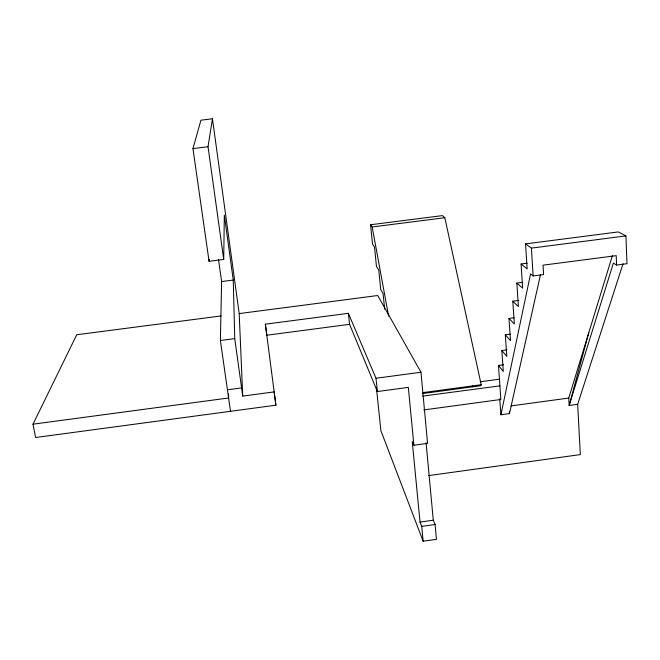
<?xml version="1.0" encoding="UTF-8"?>
<svg xmlns="http://www.w3.org/2000/svg" width="660" height="660" viewBox="0 0 660 660"><rect width="100%" height="100%" fill="white"/><g stroke="black" fill="none" stroke-linecap="round" stroke-linejoin="round"><path stroke-width="0.99" d="M242.74 396.099L239.192 313.582L212.462 118.783L200.937 120.186L192.951 148.599L209.063 261.319L223.715 259.446L224.326 215.094L233.261 280.063L234.737 338.621L242.74 396.099L274.156 391.891L275.897 405.19L35.599 437.514L33 424.182L76.733 334.76L221.1 315.942M230.505 411.296L220.382 340.51L221.611 281.564L218.468 259.231M209.063 261.319L209.22 259.289M223.715 259.446L208.024 146.743L212.462 118.783M540.515 274.527L509.462 413.589L500.915 414.76L530.582 273.875L533.14 275.946L543.601 274.576L543.04 265.171L616.217 255.659L616.605 265.064L627 263.703L625.919 235.909L618.288 231.932L525.55 243.886L527.15 268.867L521.078 263.992L522.654 288.197L516.83 283.074L521.895 282.414M588.753 332.797L569.159 405.463L577.665 404.299L623.048 263.703M616.605 265.064L613.371 263.092L569.159 405.463L568.755 398.062L612.381 255.717M472.246 386.875L472.577 385.91M384.648 309.21L383.08 293.56L380.737 289.575L378.774 270.097L376.464 266.409L374.5 247.022L372.52 244.084L370.549 224.755L442.398 215.614L444.823 217.726L481.214 384.747L480.868 385.712L422.804 393.541M239.192 313.582L377.751 295.523L420.973 372.232L427.564 443.363L413.902 445.236L412.244 441.548L420.032 522.068L433.29 520.212L435.088 524.502L436.466 539.336L423.142 541.216L380.894 430.675L376.423 387.907M420.032 522.068L421.715 526.383L435.088 524.502M428.637 475.596L580.33 454.6L577.665 404.299M423.786 409.934L500.858 399.481L498.49 365.459L503.563 364.782M510.972 405.916L568.755 398.062M227.428 389.788L241.601 387.899M33 424.182L228.599 397.988L228.583 393.896M275.897 405.19L265.361 324.184L348.373 313.318L375.994 378.254L420.973 372.232M348.373 313.318L349.577 324.332L377.38 391.545L408.325 387.379L413.902 445.236M480.298 381.769L499.595 379.17M423.019 392.593L481.214 384.747M422.499 396.14L499.975 385.861M510.353 334.183L505.304 334.859L510.493 340.576L508.959 318.433L514.066 317.757M498.49 365.459L503.316 371.464L501.823 350.518L506.88 349.841M508.959 318.433L514.346 323.986L512.795 301.191L518.933 300.391M220.382 340.51L234.737 338.621M349.577 324.332L266.805 335.214L265.361 324.184M221.611 281.564L233.261 280.063M525.55 243.886L531.399 248.119L625.919 235.909M521.078 263.992L527.167 263.208M370.549 224.755L372.174 226.982L444.823 217.726M192.951 148.599L208.024 146.743M512.795 301.191L518.397 306.545L516.83 283.074M501.823 350.518L506.822 356.383L505.304 334.859M372.174 226.982L388.624 316.189M375.994 378.254L377.38 391.545M421.715 526.383L423.142 541.216M426.079 442.753L433.29 520.212M499.752 398.83L500.915 414.76M509.338 411.741L509.462 413.589M531.399 248.119L533.14 275.946"/></g></svg>
